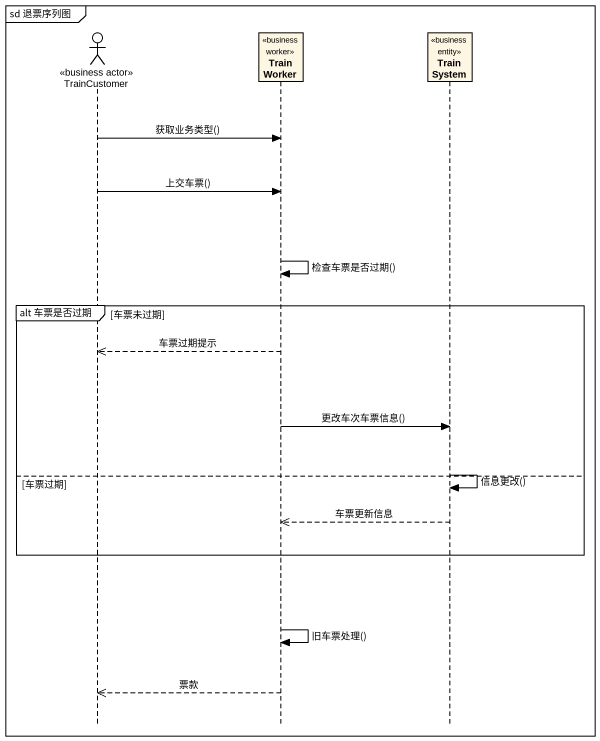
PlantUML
@startuml
mainframe sd 退票序列图
hide footbox
actor TrainCustomer <<business actor>>
participant TrainWorker <<business worker>>
participant TrainSystem <<business entity>>

TrainCustomer -> TrainWorker : 获取业务类型()
TrainCustomer -> TrainWorker : 上交车票()
TrainWorker -> TrainWorker : 检查车票是否过期()
group alt 车票是否过期 [车票未过期]
  TrainWorker -->> TrainCustomer : 车票过期提示
  TrainWorker -> TrainSystem : 更改车次车票信息()
  TrainSystem -> TrainSystem : 信息更改()
else 车票过期
  TrainSystem -->> TrainWorker : 车票更新信息
end
TrainWorker -> TrainWorker : 旧车票处理()
TrainWorker -->> TrainCustomer : 票款
@enduml
